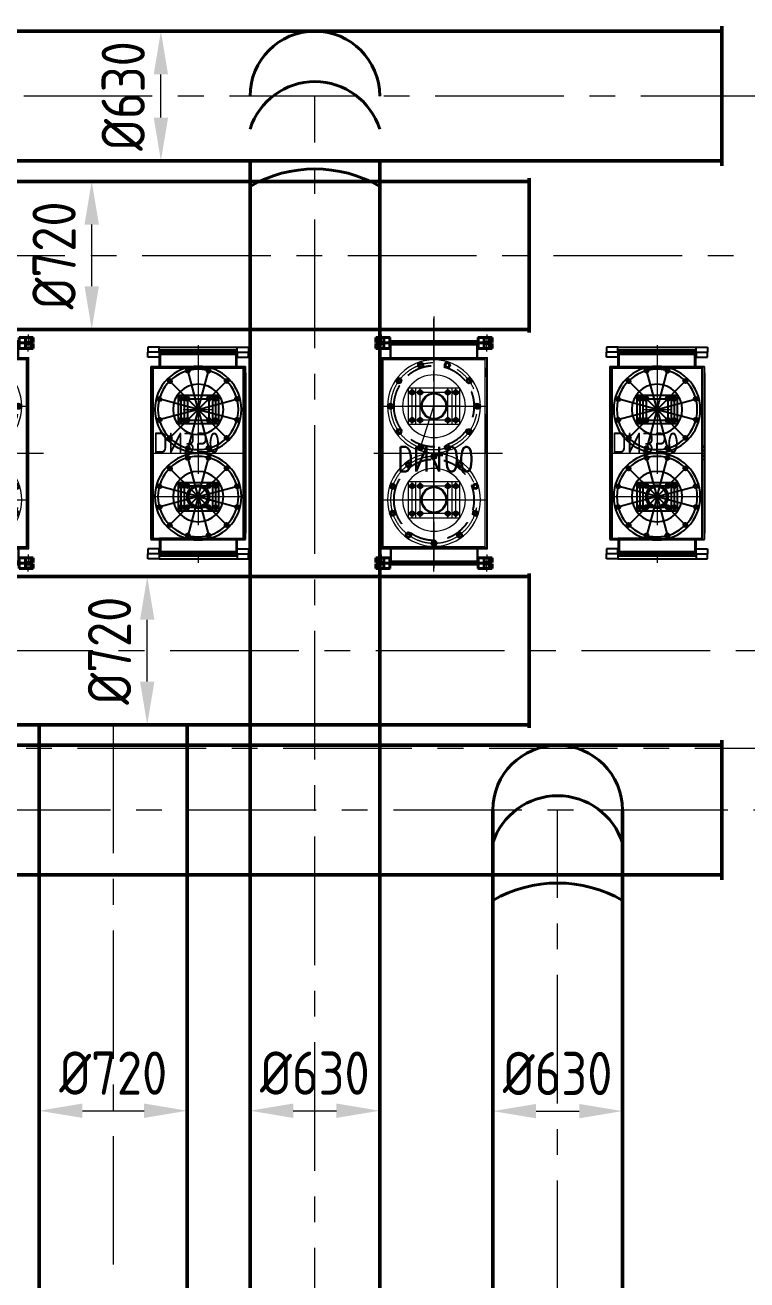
# Model space of a CAD drawing. Header units: millimetres. Extents: x 188205 to 604756, y -401673 to 15123.
# Drawn here: x 356474 to 359982, y -61983 to -55882 of the extents above; entities that cross this region are included whole.
import ezdxf

# ---------------------------------------------------------------- set-up
doc = ezdxf.new("R2010")
doc.units = ezdxf.units.MM
doc.header["$LTSCALE"] = 500
for name, pattern in [('CENTER', [2, 1.25, -0.25, 0.25, -0.25]), ('DASHEDX2', [38.1, 25.4, -12.7]), ('HIDDEN', [0.375, 0.25, -0.125])]:
    doc.linetypes.add(name, pattern=pattern)
doc.layers.add('air', color=7, linetype='Continuous', lineweight=50, true_color=0x77bec0)
for name, color, linetype, lineweight in [('air-smoke', 5, 'Continuous', 50), ('gas', 2, 'Continuous', 50), ('gas-smoke', 6, 'Continuous', 50), ('SHI', 7, 'Continuous', 40), ('WEN', 3, 'Continuous', 20), ('ZHONG', 1, 'CENTER', 20), ('中心线', 1, 'CENTER', 18), ('尺寸', 4, 'Continuous', 18), ('虚线', 3, 'DASHEDX2', 25)]:
    doc.layers.add(name, color=color, linetype=linetype, lineweight=lineweight)
doc.layers.add('dim', color=7, linetype='Continuous')
doc.layers.add('HIDDEN', color=3, linetype='HIDDEN')
doc.styles.add('ACC', font='simplex.shx', dxfattribs={"width": 0.75, "bigfont": 'hztxt.shx'})
doc.styles.add('GB', font='gbenor.shx', dxfattribs={"bigfont": 'gbcbig.shx'})
doc.dimstyles.new('ISO-60', dxfattribs={"dimscale": 60, "dimtxt": 3.5, "dimasz": 3.5, "dimexe": 1.8, "dimexo": 1.25, "dimgap": 1.3, "dimtad": 1, "dimrnd": 1, "dimdsep": 46, "dimtxsty": 'GB', "dimcen": 0, "dimclrd": 3, "dimclre": 3, "dimclrt": 256, "dimadec": 0, "dimazin": 0, "dimtfac": 1, "dimtix": 1, "dimtmove": 0, "dimatfit": 3, "dimldrblk": 'DOTSMALL', "dimfxl": 0, "dimlwd": 20, "dimlwe": 20, "dimarcsym": 0})

# ---------------------------------------------------------------- blocks, each defined once
blk = doc.blocks.new('gss-waste-master-1')
at = {"layer": 'gas-smoke'}
for p, q in [((9765, 12024), (9765, 11274)), ((4600, 12009), (9765, 12009)), ((4600, 11289), (9765, 11289)), ((7383.5, 11289), (7383.5, 3151)), ((8103.5, 11289), (8103.5, 3151))]:
    blk.add_line(p, q, dxfattribs=at)
at = {"layer": 'ZHONG'}
for p, q in [((19.8, 11651.1), (16683.1, 11649)), ((7743.5, 11289), (7743.5, 2791))]:
    blk.add_line(p, q, dxfattribs=at)
blk = doc.blocks.new('air-waste-master-1')
at = {"layer": 'air-smoke'}
for p, q in [((4600, 11189), (9690, 11189)), ((9690, 11214), (9690, 10534)), ((8577, 3566), (8577, 10874)), ((9207, 3566), (9207, 10874)), ((4600, 10559), (9690, 10559))]:
    blk.add_line(p, q, dxfattribs=at)
at = {"layer": 'SHI'}
for centre, radius, start, end in [((8892, 10874), 315, 0, 180), ((8892, 10613.4), 330.4, 17.58795, 162.41205), ((8892, 9889.2), 630, 60, 120)]:
    blk.add_arc(centre, radius, start, end, dxfattribs=at)
at = {"layer": 'ZHONG'}
for p, q in [((16718.4, 10874), (-316.5, 10874)), ((8892, 3447.3), (8892, 10874))]:
    blk.add_line(p, q, dxfattribs=at)
blk = doc.blocks.new('gas-master-1')
at = {"layer": 'gas'}
for p, q in [((9764.5, 6726), (9764.5, 5976)), ((6865, 6711), (9764.5, 6711)), ((6865, 5991), (9764.5, 5991))]:
    blk.add_line(p, q, dxfattribs=at)
at = {"layer": 'ZHONG'}
blk.add_line((-1116.6, 6351), (16815, 6351), dxfattribs=at)
blk = doc.blocks.new('air-master-1')
at = {"layer": 'air'}
for p, q in [((-27325, 16541), (-22235, 16541)), ((-22235, 16566), (-22235, 15886)), ((-27325, 15911), (-22235, 15911)), ((-24528, 410), (-24528, 15911)), ((-23898, 410), (-23898, 15911))]:
    blk.add_line(p, q, dxfattribs=at)
at = {"layer": 'SHI'}
for centre, radius, start, end in [((-24213, 16226), 315, 0, 180), ((-24213, 15965.4), 330.4, 17.58795, 162.41205), ((-24213, 15241.2), 630, 60, 120)]:
    blk.add_arc(centre, radius, start, end, dxfattribs=at)
at = {"layer": 'ZHONG'}
for p, q in [((-15003.4, 16226), (-31833.5, 16226)), ((-24213, 0), (-24213, 16226))]:
    blk.add_line(p, q, dxfattribs=at)
blk = doc.blocks.new('*D357')
at = {"layer": 'Defpoints', "color": 0}
for p in [(356797.6, -56641.7), (356832.2, -56641.7), (356832.2, -57361.7)]:
    blk.add_point(p, dxfattribs=at)
at = {"layer": 'WEN', "color": 3, "lineweight": 20}
for p, q in [((356757.2, -56641.7), (356689.6, -56641.7)), ((356797.6, -57151.7), (356797.6, -56851.7)), ((356757.2, -57361.7), (356689.6, -57361.7))]:
    blk.add_line(p, q, dxfattribs=at)
at = {"layer": 'WEN', "color": 3}
for points in [[(356762.6, -56851.7), (356832.6, -56851.7), (356797.6, -56641.7)], [(356762.6, -57151.7), (356832.6, -57151.7), (356797.6, -57361.7)]]:
    blk.add_solid(points, dxfattribs=at)
at = {"layer": 'WEN', "insert": (356614.6, -57001.7), "char_height": 210, "attachment_point": 5, "rotation": 90, "style": 'GB'}
blk.add_mtext('%%c720', dxfattribs=at)
blk = doc.blocks.new('_DotSmall')
at = {"color": 0, "linetype": 'ByBlock', "const_width": 0.5}
blk.add_lwpolyline([(-0.0625, 0, 1), (0.0625, 0, 1)], format="xyb", close=True, dxfattribs=at)
blk = doc.blocks.new('*D358')
at = {"layer": 'Defpoints', "color": 0}
for p in [(357133.8, -55911.7), (357149.9, -55911.7), (357149.9, -56541.7)]:
    blk.add_point(p, dxfattribs=at)
at = {"layer": 'WEN', "color": 3, "lineweight": 20}
for p, q in [((357074.9, -55911.7), (357025.8, -55911.7)), ((357133.8, -56331.7), (357133.8, -56121.7)), ((357074.9, -56541.7), (357025.8, -56541.7))]:
    blk.add_line(p, q, dxfattribs=at)
at = {"layer": 'WEN', "color": 3}
for points in [[(357098.8, -56121.7), (357168.8, -56121.7), (357133.8, -55911.7)], [(357098.8, -56331.7), (357168.8, -56331.7), (357133.8, -56541.7)]]:
    blk.add_solid(points, dxfattribs=at)
at = {"layer": 'WEN', "insert": (356950.8, -56226.7), "char_height": 210, "attachment_point": 5, "rotation": 90, "style": 'GB'}
blk.add_mtext('%%c630', dxfattribs=at)
blk = doc.blocks.new('*D364')
at = {"layer": 'Defpoints', "color": 0}
for p in [(357032.1, -58563.7), (357067.3, -58563.7), (357032.1, -59283.7)]:
    blk.add_point(p, dxfattribs=at)
at = {"layer": 'WEN', "color": 3, "lineweight": 20}
for p, q in [((357107.1, -58563.7), (357175.3, -58563.7)), ((357067.3, -59073.7), (357067.3, -58773.7)), ((357107.1, -59283.7), (357175.3, -59283.7))]:
    blk.add_line(p, q, dxfattribs=at)
at = {"layer": 'WEN', "color": 3}
for points in [[(357032.3, -58773.7), (357102.3, -58773.7), (357067.3, -58563.7)], [(357032.3, -59073.7), (357102.3, -59073.7), (357067.3, -59283.7)]]:
    blk.add_solid(points, dxfattribs=at)
at = {"layer": 'WEN', "insert": (356884.3, -58923.7), "char_height": 210, "attachment_point": 5, "rotation": 90, "style": 'GB'}
blk.add_mtext('%%c720', dxfattribs=at)
blk = doc.blocks.new('*D393')
at = {"layer": 'Defpoints', "color": 0}
for p in [(356542.2, -61164.7), (357262.2, -61160.6), (357262.2, -61164.7)]:
    blk.add_point(p, dxfattribs=at)
at = {"layer": 'WEN', "color": 3, "lineweight": 20}
for p, q in [((356542.2, -61089.7), (356542.2, -61052.6)), ((357262.2, -61089.7), (357262.2, -61052.6)), ((356752.2, -61160.6), (357052.2, -61160.6))]:
    blk.add_line(p, q, dxfattribs=at)
at = {"layer": 'WEN', "color": 3}
for points in [[(356752.2, -61125.6), (356752.2, -61195.6), (356542.2, -61160.6)], [(357052.2, -61125.6), (357052.2, -61195.6), (357262.2, -61160.6)]]:
    blk.add_solid(points, dxfattribs=at)
at = {"layer": 'WEN', "insert": (356902.2, -60977.6), "char_height": 210, "attachment_point": 5, "style": 'GB'}
blk.add_mtext('%%c720', dxfattribs=at)
blk = doc.blocks.new('*D394')
at = {"layer": 'Defpoints', "color": 0}
for p in [(357567.2, -61160.6), (358197.2, -61160.6), (358197.2, -61160.6)]:
    blk.add_point(p, dxfattribs=at)
at = {"layer": 'WEN', "color": 3, "lineweight": 20}
for p, q in [((357567.2, -61085.6), (357567.2, -61052.6)), ((358197.2, -61085.6), (358197.2, -61052.6)), ((357777.2, -61160.6), (357987.2, -61160.6))]:
    blk.add_line(p, q, dxfattribs=at)
at = {"layer": 'WEN', "color": 3}
for points in [[(357777.2, -61125.6), (357777.2, -61195.6), (357567.2, -61160.6)], [(357987.2, -61125.6), (357987.2, -61195.6), (358197.2, -61160.6)]]:
    blk.add_solid(points, dxfattribs=at)
at = {"layer": 'WEN', "insert": (357882.2, -60977.6), "char_height": 210, "attachment_point": 5, "style": 'GB'}
blk.add_mtext('%%c630', dxfattribs=at)
blk = doc.blocks.new('*D395')
at = {"layer": 'Defpoints', "color": 0}
for p in [(358747.2, -61160.6), (359377.2, -61160.6), (359377.2, -61162.5)]:
    blk.add_point(p, dxfattribs=at)
at = {"layer": 'WEN', "color": 3, "lineweight": 20}
for p, q in [((358957.2, -61162.5), (359167.2, -61162.5)), ((358747.2, -61235.6), (358747.2, -61270.5)), ((359377.2, -61235.6), (359377.2, -61270.5))]:
    blk.add_line(p, q, dxfattribs=at)
at = {"layer": 'WEN', "color": 3}
for points in [[(358957.2, -61127.5), (358957.2, -61197.5), (358747.2, -61162.5)], [(359167.2, -61127.5), (359167.2, -61197.5), (359377.2, -61162.5)]]:
    blk.add_solid(points, dxfattribs=at)
at = {"layer": 'WEN', "insert": (359062.2, -60979.5), "char_height": 210, "attachment_point": 5, "style": 'GB'}
blk.add_mtext('%%c630', dxfattribs=at)
blk = doc.blocks.new('wf-3tf-dn350-c')
for p, q in [((-188.5, 514), (-245, 514)), ((-245, 514), (-245, 490)), ((0, 490), (-245, 490)), ((-245, 466), (-245, 490)), ((0, 490), (-245, 490)), ((-190, 490), (-190, 514)), ((-190, 514), (245, 514)), ((-190, 490), (-190, 466)), ((-188.5, 500), (0, 500)), ((0, 500), (-188.5, 500)), ((188.5, 500), (0, 500)), ((0, 500), (188.5, 500)), ((0, 490), (245, 490)), ((0, 490), (245, 490)), ((190, 490), (190, 514)), ((190, 490), (190, 466)), ((245, 514), (245, 490)), ((245, 466), (245, 490)), ((-188.5, 466), (-245, 466)), ((-188.5, 415), (-188.5, 480)), ((-188.5, 480), (0, 480)), ((0, 480), (-188.5, 480)), ((-184, 415), (-184, 480)), ((188.5, 480), (0, 480)), ((0, 480), (188.5, 480)), ((184, 415), (184, 480)), ((188.5, 415), (188.5, 480)), ((188.5, 466), (245, 466)), ((-230, -420), (-230, 420)), ((-230, 420), (230, 420)), ((-230, -420), (-230, 420)), ((-220, -420), (-220, 420)), ((-220, -420), (-220, 420)), ((-220, 415), (220, 415)), ((0, 415), (-188.5, 415)), ((-39.2, 405.6), (-62, 396.1)), ((-55.3, 412.3), (-45.9, 389.4)), ((0, 212), (-54.5, 415.3)), ((0, 212), (54.5, 415.3)), ((0, 415), (188.5, 415)), ((62.9, 399.2), (38.3, 402.5)), ((52.2, 413.1), (49, 388.6)), ((220, 420), (220, -420)), ((220, 420), (220, -420)), ((230, 420), (230, -420)), ((230, 420), (230, -420)), ((230, -90.5), (230, 389.5)), ((230, 31.7), (230, 389.5)), ((0, 212), (-148.8, 360.8)), ((-148.1, 357.8), (-128.4, 342.7)), ((-130.7, 360.1), (-145.8, 340.4)), ((0, 212), (148.8, 360.8)), ((148.1, 342.7), (128.4, 357.8)), ((145.8, 360.1), (130.7, 340.4)), ((230, 320), (230, 330)), ((0, 212), (-203.3, 266.5)), ((-201.1, 264.2), (-176.6, 261)), ((-187.2, 274.9), (-190.5, 250.3)), ((-98, 143), (-98, 281)), ((-98, 281), (98, 281)), ((-98, 264), (98, 264)), ((-84, 143), (-84, 281)), ((-69, 143), (-69, 281)), ((0, 212), (203.3, 266.5)), ((69, 143), (69, 281)), ((84, 143), (84, 281)), ((98, 143), (98, 281)), ((200.3, 267.3), (177.4, 257.9)), ((193.6, 251.2), (184.1, 274)), ((0, 212), (-203.3, 157.5)), ((0, 212), (-148.8, 63.2)), ((0, 212), (-54.5, 8.7)), ((0, 212), (54.5, 8.7)), ((0, 212), (148.8, 63.2)), ((0, 212), (203.3, 157.5)), ((-200.3, 156.7), (-177.4, 166.1)), ((-193.6, 172.8), (-184.1, 150)), ((-98, 160), (98, 160)), ((-98, 143), (98, 143)), ((201.1, 159.8), (176.6, 163)), ((187.2, 149.1), (190.5, 173.7)), ((-148.1, 81.3), (-128.4, 66.2)), ((-145.8, 63.9), (-130.7, 83.6)), ((148.1, 66.2), (128.4, 81.3)), ((130.7, 63.9), (145.8, 83.6)), ((230, 0), (230, 63.5)), ((-62.9, 24.8), (-38.3, 21.5)), ((-52.2, 10.9), (-49, 35.4)), ((39.2, 18.4), (62, 27.9)), ((55.3, 11.7), (45.9, 34.6)), ((230, 32), (220, 32)), ((220, 32), (220, 0)), ((220, 13.5), (230, 13.5)), ((220, 12), (230, 12)), ((230, 25), (230, 32)), ((230, 25), (230, 0)), ((230, -25), (230, 0)), ((-39.2, -18.4), (-62, -27.9)), ((-55.3, -11.7), (-45.9, -34.6)), ((0, -212), (-54.5, -8.7)), ((0, -212), (54.5, -8.7)), ((62.9, -24.8), (38.3, -21.5)), ((52.2, -10.9), (49, -35.4)), ((220, -12), (230, -12)), ((220, -13.5), (230, -13.5)), ((220, -32), (220, -25)), ((230, -32), (220, -32)), ((230, 0), (230, -188.5)), ((230, 0), (230, -188.5)), ((230, -25), (230, -32)), ((230, -389.3), (230, -34.3)), ((230, -389.3), (230, -34.3)), ((0, -212), (-148.8, -63.2)), ((-148.1, -66.2), (-128.4, -81.3)), ((-130.7, -63.9), (-145.8, -83.6)), ((0, -212), (148.8, -63.2)), ((148.1, -81.3), (128.4, -66.2)), ((145.8, -63.9), (130.7, -83.6)), ((0, -212), (-203.3, -157.5)), ((-201.1, -159.8), (-176.6, -163)), ((-187.2, -149.1), (-190.5, -173.7)), ((-98, -281), (-98, -143)), ((-98, -143), (98, -143)), ((-98, -160), (98, -160)), ((-84, -281), (-84, -143)), ((-69, -281), (-69, -143)), ((-52, -281), (-52, -143)), ((0, -212), (203.3, -157.5)), ((52, -281), (52, -143)), ((69, -281), (69, -143)), ((84, -281), (84, -143)), ((98, -281), (98, -143)), ((200.3, -156.7), (177.4, -166.1)), ((193.6, -172.8), (184.1, -150)), ((0, -212), (-203.3, -266.5)), ((0, -212), (-148.8, -360.8)), ((0, -212), (-54.5, -415.3)), ((0, -212), (54.5, -415.3)), ((0, -212), (148.8, -360.8)), ((0, -212), (203.3, -266.5)), ((-200.3, -267.3), (-177.4, -257.9)), ((-193.6, -251.2), (-184.1, -274)), ((-98, -264), (98, -264)), ((-98, -281), (98, -281)), ((201.1, -264.2), (176.6, -261)), ((187.2, -274.9), (190.5, -250.3)), ((-148.1, -342.7), (-128.4, -357.8)), ((-145.8, -360.1), (-130.7, -340.4)), ((148.1, -357.8), (128.4, -342.7)), ((130.7, -360.1), (145.8, -340.4)), ((230, -330), (230, -320)), ((230, -330), (230, -320)), ((-230, -420), (230, -420)), ((-220, -415), (220, -415)), ((0, -415), (-188.5, -415)), ((-188.5, -415), (-188.5, -480)), ((-184, -415), (-184, -480)), ((-62.9, -399.2), (-38.3, -402.5)), ((-52.2, -413.1), (-49, -388.6)), ((0, -415), (188.5, -415)), ((0, -420), (188.5, -420)), ((39.2, -405.6), (62, -396.1)), ((55.3, -412.3), (45.9, -389.4)), ((184, -415), (184, -480)), ((188.5, -415), (188.5, -480)), ((-188.5, -466), (-245, -466)), ((-245, -466), (-245, -490)), ((-190, -490), (-190, -466)), ((-188.5, -480), (0, -480)), ((0, -480), (-188.5, -480)), ((188.5, -480), (0, -480)), ((0, -480), (188.5, -480)), ((188.5, -466), (245, -466)), ((190, -490), (190, -466)), ((245, -466), (245, -490)), ((0, -490), (-245, -490)), ((0, -490), (-245, -490)), ((-245, -514), (-245, -490)), ((-188.5, -514), (-245, -514)), ((-190, -490), (-190, -514)), ((-190, -514), (245, -514)), ((-188.5, -500), (0, -500)), ((0, -500), (-188.5, -500)), ((0, -490), (245, -490)), ((0, -490), (245, -490)), ((188.5, -500), (0, -500)), ((0, -500), (188.5, -500)), ((190, -490), (190, -514)), ((245, -514), (245, -490))]:
    blk.add_line(p, q)
for points in [[(-58.8, 407.2), (-60.2, 396.9), (-52, 390.5), (-42.4, 394.5), (-41, 404.8), (-49.2, 411.1)], [(46.6, 410.4), (40.3, 402.2), (44.3, 392.6), (54.6, 391.2), (60.9, 399.5), (56.9, 409.1)], [(-148.5, 351.6), (-144.6, 342), (-134.3, 340.6), (-127.9, 348.9), (-131.9, 358.5), (-142.2, 359.8)], [(139.6, 360.5), (130, 356.6), (128.6, 346.3), (136.9, 339.9), (146.5, 343.9), (147.8, 354.2)], [(-198.4, 258.6), (-190.2, 252.3), (-180.6, 256.3), (-179.2, 266.6), (-187.5, 272.9), (-197.1, 268.9)], [(-89.3, 273.1), (-94.5, 264), (-89.3, 254.9), (-78.8, 254.9), (-73.5, 264), (-78.8, 273.1)], [(-57.3, 273.1), (-62.5, 264), (-57.3, 254.9), (-46.8, 254.9), (-41.5, 264), (-46.8, 273.1)], [(46.7, 273.1), (41.5, 264), (46.7, 254.9), (57.2, 254.9), (62.5, 264), (57.2, 273.1)], [(78.7, 273.1), (73.5, 264), (78.7, 254.9), (89.2, 254.9), (94.5, 264), (89.2, 273.1)], [(195.2, 270.8), (184.9, 272.2), (178.5, 264), (182.5, 254.4), (192.8, 253), (199.1, 261.2)], [(-195.2, 153.2), (-184.9, 151.8), (-178.5, 160), (-182.5, 169.6), (-192.8, 171), (-199.1, 162.8)], [(-89.3, 169.1), (-94.5, 160), (-89.3, 150.9), (-78.8, 150.9), (-73.5, 160), (-78.8, 169.1)], [(-57.3, 169.1), (-62.5, 160), (-57.3, 150.9), (-46.8, 150.9), (-41.5, 160), (-46.8, 169.1)], [(46.7, 169.1), (41.5, 160), (46.7, 150.9), (57.2, 150.9), (62.5, 160), (57.2, 169.1)], [(78.7, 169.1), (73.5, 160), (78.7, 150.9), (89.2, 150.9), (94.5, 160), (89.2, 169.1)], [(198.4, 165.4), (190.2, 171.7), (180.6, 167.7), (179.2, 157.4), (187.5, 151.1), (197.1, 155.1)], [(-139.6, 63.5), (-130, 67.4), (-128.6, 77.7), (-136.9, 84.1), (-146.5, 80.1), (-147.8, 69.8)], [(148.5, 72.4), (144.6, 82), (134.3, 83.4), (127.9, 75.1), (131.9, 65.5), (142.2, 64.2)], [(-46.6, 13.6), (-40.3, 21.8), (-44.3, 31.4), (-54.6, 32.8), (-60.9, 24.5), (-56.9, 14.9)], [(58.8, 16.8), (60.2, 27.1), (52, 33.5), (42.4, 29.5), (41, 19.2), (49.2, 12.9)], [(-58.8, -16.8), (-60.2, -27.1), (-52, -33.5), (-42.4, -29.5), (-41, -19.2), (-49.2, -12.9)], [(46.6, -13.6), (40.3, -21.8), (44.3, -31.4), (54.6, -32.8), (60.9, -24.5), (56.9, -14.9)], [(-148.5, -72.4), (-144.6, -82), (-134.3, -83.4), (-127.9, -75.1), (-131.9, -65.5), (-142.2, -64.2)], [(139.6, -63.5), (130, -67.4), (128.6, -77.7), (136.9, -84.1), (146.5, -80.1), (147.8, -69.8)], [(-198.4, -165.4), (-190.2, -171.7), (-180.6, -167.7), (-179.2, -157.4), (-187.5, -151.1), (-197.1, -155.1)], [(-89.3, -150.9), (-94.5, -160), (-89.3, -169.1), (-78.8, -169.1), (-73.5, -160), (-78.8, -150.9)], [(-57.3, -150.9), (-62.5, -160), (-57.3, -169.1), (-46.8, -169.1), (-41.5, -160), (-46.8, -150.9)], [(46.7, -150.9), (41.5, -160), (46.7, -169.1), (57.2, -169.1), (62.5, -160), (57.2, -150.9)], [(195.2, -153.2), (184.9, -151.8), (178.5, -160), (182.5, -169.6), (192.8, -171), (199.1, -162.8)], [(-195.2, -270.8), (-184.9, -272.2), (-178.5, -264), (-182.5, -254.4), (-192.8, -253), (-199.1, -261.2)], [(-89.3, -254.9), (-94.5, -264), (-89.3, -273.1), (-78.8, -273.1), (-73.5, -264), (-78.8, -254.9)], [(-57.3, -254.9), (-62.5, -264), (-57.3, -273.1), (-46.8, -273.1), (-41.5, -264), (-46.8, -254.9)], [(46.7, -254.9), (41.5, -264), (46.7, -273.1), (57.2, -273.1), (62.5, -264), (57.2, -254.9)], [(78.7, -254.9), (73.5, -264), (78.7, -273.1), (89.2, -273.1), (94.5, -264), (89.2, -254.9)], [(198.4, -258.6), (190.2, -252.3), (180.6, -256.3), (179.2, -266.6), (187.5, -272.9), (197.1, -268.9)], [(-139.6, -360.5), (-130, -356.6), (-128.6, -346.3), (-136.9, -339.9), (-146.5, -343.9), (-147.8, -354.2)], [(148.5, -351.6), (144.6, -342), (134.3, -340.6), (127.9, -348.9), (131.9, -358.5), (142.2, -359.8)], [(-46.6, -410.4), (-40.3, -402.2), (-44.3, -392.6), (-54.6, -391.2), (-60.9, -399.5), (-56.9, -409.1)], [(58.8, -407.2), (60.2, -396.9), (52, -390.5), (42.4, -394.5), (41, -404.8), (49.2, -411.1)]]:
    blk.add_lwpolyline(points, close=True)
for centre, radius in [((0, 212), 210.5), ((0, 212), 195.5), ((-50.6, 400.8), 9), ((-50.6, 400.8), 6), ((50.6, 400.8), 9), ((50.6, 400.8), 6), ((-138.2, 350.2), 9), ((-138.2, 350.2), 6), ((0, 212), 122.5), ((138.2, 350.2), 9), ((138.2, 350.2), 6), ((-188.8, 262.6), 9), ((-188.8, 262.6), 6), ((-84, 264), 9.09), ((-84, 264), 7), ((-84, 264), 6), ((-52, 264), 9.09), ((-52, 264), 7), ((-52, 264), 6), ((0, 212), 56), ((0, 212), 51.5), ((0, 212), 47), ((52, 264), 9.09), ((52, 264), 7), ((52, 264), 6), ((84, 264), 9.09), ((84, 264), 7), ((84, 264), 6), ((188.8, 262.6), 9), ((188.8, 262.6), 6), ((-188.8, 161.4), 9), ((-188.8, 161.4), 6), ((-84, 160), 9.09), ((-84, 160), 7), ((-84, 160), 6), ((-52, 160), 9.09), ((-52, 160), 7), ((-52, 160), 6), ((52, 160), 9.09), ((52, 160), 7), ((52, 160), 6), ((84, 160), 9.09), ((84, 160), 7), ((84, 160), 6), ((188.8, 161.4), 9), ((188.8, 161.4), 6), ((-138.2, 73.8), 9), ((-138.2, 73.8), 6), ((138.2, 73.8), 9), ((138.2, 73.8), 6), ((-50.6, 23.2), 9), ((-50.6, 23.2), 6), ((50.6, 23.2), 9), ((50.6, 23.2), 6), ((0, -212), 210.5), ((0, -212), 195.5), ((-50.6, -23.2), 9), ((-50.6, -23.2), 6), ((50.6, -23.2), 9), ((50.6, -23.2), 6), ((-138.2, -73.8), 9), ((-138.2, -73.8), 6), ((0, -212), 122.5), ((138.2, -73.8), 9), ((138.2, -73.8), 6), ((-188.8, -161.4), 9), ((-188.8, -161.4), 6), ((-84, -160), 9.09), ((-84, -160), 7), ((-84, -160), 6), ((-52, -160), 9.09), ((-52, -160), 7), ((-52, -160), 6), ((52, -160), 9.09), ((52, -160), 7), ((52, -160), 6), ((84, -160), 9.09), ((84, -160), 7), ((84, -160), 6), ((188.8, -161.4), 9), ((188.8, -161.4), 6), ((-188.8, -262.6), 9), ((-188.8, -262.6), 6), ((-84, -264), 9.09), ((-84, -264), 7), ((-84, -264), 6), ((-52, -264), 9.09), ((-52, -264), 7), ((-52, -264), 6), ((52, -264), 9.09), ((52, -264), 7), ((52, -264), 6), ((84, -264), 9.09), ((84, -264), 7), ((84, -264), 6), ((188.8, -262.6), 9), ((188.8, -262.6), 6), ((-138.2, -350.2), 9), ((-138.2, -350.2), 6), ((138.2, -350.2), 9), ((138.2, -350.2), 6), ((-50.6, -400.8), 9), ((-50.6, -400.8), 6), ((50.6, -400.8), 9), ((50.6, -400.8), 6)]:
    blk.add_circle(centre, radius)
for centre, radius, start, end in [((-50.6, 400.8), 5.25, 105, 13.97419), ((50.6, 400.8), 5.25, 75, 343.97419), ((-138.2, 350.2), 5.25, 135, 43.97419), ((138.2, 350.2), 5.25, 45, 313.97419), ((-188.8, 262.6), 5.25, 165, 73.97419), ((-84, 264), 5, 90, 0), ((-52, 264), 5, 90, 0), ((52, 264), 5, 90, 0), ((84, 264), 5, 90, 0), ((188.8, 262.6), 5.25, 15, 283.97419), ((-188.8, 161.4), 5.25, 195, 103.97419), ((-84, 160), 5, 90, 0), ((-52, 160), 5, 90, 0), ((52, 160), 5, 90, 0), ((84, 160), 5, 90, 0), ((188.8, 161.4), 5.25, 345, 253.97419), ((-138.2, 73.8), 5.25, 225, 133.97419), ((138.2, 73.8), 5.25, 315, 223.97419), ((-50.6, 23.2), 5.25, 255, 163.97419), ((50.6, 23.2), 5.25, 285, 193.97419), ((-50.6, -23.2), 5.25, 105, 13.97419), ((50.6, -23.2), 5.25, 75, 343.97419), ((-138.2, -73.8), 5.25, 135, 43.97419), ((138.2, -73.8), 5.25, 45, 313.97419), ((-188.8, -161.4), 5.25, 165, 73.97419), ((-84, -160), 5, 90, 0), ((-52, -160), 5, 90, 0), ((52, -160), 5, 90, 0), ((84, -160), 5, 90, 0), ((188.8, -161.4), 5.25, 15, 283.97419), ((-188.8, -262.6), 5.25, 195, 103.97419), ((-84, -264), 5, 90, 0), ((-52, -264), 5, 90, 0), ((52, -264), 5, 90, 0), ((84, -264), 5, 90, 0), ((188.8, -262.6), 5.25, 345, 253.97419), ((-138.2, -350.2), 5.25, 225, 133.97419), ((138.2, -350.2), 5.25, 315, 223.97419), ((-50.6, -400.8), 5.25, 255, 163.97419), ((50.6, -400.8), 5.25, 285, 193.97419)]:
    blk.add_arc(centre, radius, start, end)
at = {"layer": 'ZHONG'}
for p, q in [((0, -524.4), (0, 533.6)), ((-208, 212), (208, 212)), ((-220, 0), (230, 0)), ((-72.5, -212), (72.5, -212))]:
    blk.add_line(p, q, dxfattribs=at)
at = {"insert": (-220, 0), "char_height": 100, "attachment_point": 1, "style": 'GB'}
blk.add_mtext_dynamic_manual_height_columns('DN350', width=423.327, gutter_width=12.5, heights=[0], dxfattribs=at)
blk = doc.blocks.new('wf-3tf-dn400-b')
for p, q in [((212.5, 545.1), (-212.5, 545.1)), ((-212.5, 465), (-212.5, 525.1)), ((212.5, 525.1), (-212.5, 525.1)), ((-208, 465), (-208, 525.1)), ((208, 465), (208, 525.1)), ((212.5, 465), (212.5, 525.1)), ((-260, 465), (260, 465)), ((-260, -465), (-260, 465)), ((-255, -460), (-255, 460)), ((-255, 460), (245, 460)), ((-255, -460), (-255, 460)), ((-249, -460), (-249, 460)), ((-249, -460), (-249, 460)), ((-249, 454), (249, 454)), ((0, 460), (-238.5, 460)), ((-212.5, 460), (-212.5, 465)), ((-208, 460), (-208, 465.1)), ((0, 460), (255, 460)), ((208, 460), (208, 465)), ((212.5, 460), (212.5, 465.2)), ((249, 460), (249, -460)), ((249, 460), (249, -460)), ((255, 31.8), (255, 460)), ((255, -90.5), (255, 434.5)), ((260, 465), (260, -465)), ((-89, 316.5), (-89, 138.5)), ((89, 316.5), (89, 138.5)), ((255, -434.3), (255, -34.3)), ((255, -460), (255, -34.3)), ((-89, -138.6), (-89, -316.6)), ((89, -138.6), (89, -316.6)), ((-260, -465), (260, -465)), ((0, -460), (-255, -460)), ((249, -454), (-249, -454)), ((-245, -460), (245, -460)), ((-212.5, -460), (-212.5, -465)), ((-212.5, -465), (-212.5, -525.1)), ((-208, -460), (-208, -464)), ((-208, -465), (-208, -525.1)), ((0, -460), (255, -460)), ((0, -465), (238.5, -465)), ((208, -460.8), (208, -464.9)), ((208, -465), (208, -525.1)), ((212.5, -460.8), (212.5, -465)), ((212.5, -465), (212.5, -525.1)), ((212.5, -525.1), (-212.5, -525.1)), ((212.5, -545.1), (-212.5, -545.1))]:
    blk.add_line(p, q)
for points in [[(-14.5, 442.4), (-10.6, 427.9), (3.9, 424), (14.5, 434.6), (10.6, 449.1), (-3.9, 453)], [(-138, 392.8), (-126.4, 383.4), (-112.4, 388.8), (-110, 403.6), (-121.7, 413), (-135.7, 407.7)], [(114.6, 409.9), (109.2, 395.9), (118.7, 384.2), (133.5, 386.6), (138.9, 400.6), (129.4, 412.2)], [(-208.8, 280.1), (-193.9, 279.3), (-185.7, 291.9), (-192.5, 305.3), (-207.5, 306.1), (-215.7, 293.5)], [(-124, 316.5), (-124, 138.5), (124, 138.5), (124, 316.5)], [(-94.7, 301), (-106, 307.5), (-117.3, 301), (-117.3, 288), (-106, 281.5), (-94.7, 288)], [(-55.7, 301), (-67, 307.5), (-78.3, 301), (-78.3, 288), (-67, 281.5), (-55.7, 288)], [(78.3, 301), (67, 307.5), (55.7, 301), (55.7, 288), (67, 281.5), (78.3, 288)], [(117.3, 301), (106, 307.5), (94.7, 301), (94.7, 288), (106, 281.5), (117.3, 288)], [(199.9, 307.7), (187.3, 299.5), (188.1, 284.5), (201.5, 277.7), (214.1, 285.9), (213.3, 300.9)], [(-199.9, 147.3), (-187.3, 155.5), (-188.1, 170.5), (-201.5, 177.3), (-214, 169.1), (-213.3, 154.1)], [(-94.7, 167), (-106, 173.5), (-117.3, 167), (-117.3, 154), (-106, 147.5), (-94.7, 154)], [(-55.7, 167), (-67, 173.5), (-78.3, 167), (-78.3, 154), (-67, 147.5), (-55.7, 154)], [(78.3, 167), (67, 173.5), (55.7, 167), (55.7, 154), (67, 147.5), (78.3, 154)], [(117.3, 167), (106, 173.5), (94.7, 167), (94.7, 154), (106, 147.5), (117.3, 154)], [(208.9, 174.9), (193.9, 175.7), (185.7, 163.1), (192.5, 149.7), (207.5, 148.9), (215.7, 161.5)], [(-114.6, 45.1), (-109.2, 59.1), (-118.7, 70.8), (-133.5, 68.4), (-138.8, 54.4), (-129.4, 42.8)], [(138, 62.2), (126.4, 71.6), (112.4, 66.2), (110, 51.4), (121.7, 42), (135.7, 47.3)], [(14.5, 12.6), (10.6, 27.1), (-3.9, 31), (-14.5, 20.4), (-10.6, 5.9), (3.9, 2)], [(-50.2, -26.2), (-58.4, -13.6), (-73.4, -14.4), (-80.2, -27.7), (-72, -40.3), (-57, -39.5)], [(77.7, -35.1), (78.5, -20.1), (65.9, -12), (52.5, -18.8), (51.8, -33.7), (64.3, -41.9)], [(-159, -94.1), (-173, -88.7), (-184.7, -98.2), (-182.3, -113), (-168.3, -118.4), (-156.6, -108.9)], [(175.9, -117.5), (185.4, -105.9), (180, -91.9), (165.2, -89.5), (155.7, -101.2), (161.1, -115.2)], [(-124, -138.6), (-124, -316.6), (124, -316.6), (124, -138.6)], [(-94.7, -154.1), (-106, -147.6), (-117.3, -154.1), (-117.3, -167.1), (-106, -173.6), (-94.7, -167.1)], [(-55.7, -154.1), (-67, -147.6), (-78.3, -154.1), (-78.3, -167.1), (-67, -173.6), (-55.7, -167.1)], [(78.3, -154.1), (67, -147.6), (55.7, -154.1), (55.7, -167.1), (67, -173.6), (78.3, -167.1)], [(117.3, -154.1), (106, -147.6), (94.7, -154.1), (94.7, -167.1), (106, -173.6), (117.3, -167.1)], [(-207, -213), (-221.5, -216.9), (-225.4, -231.4), (-214.8, -242), (-200.3, -238.1), (-196.4, -223.6)], [(207, -242), (221.5, -238.1), (225.3, -223.6), (214.7, -213), (200.2, -216.9), (196.4, -231.4)], [(-94.7, -288.1), (-106, -281.6), (-117.3, -288.1), (-117.3, -301.1), (-106, -307.6), (-94.7, -301.1)], [(-55.7, -288.1), (-67, -281.6), (-78.3, -288.1), (-78.3, -301.1), (-67, -307.6), (-55.7, -301.1)], [(78.3, -288.1), (67, -281.6), (55.7, -288.1), (55.7, -301.1), (67, -307.6), (78.3, -301.1)], [(117.3, -288.1), (106, -281.6), (94.7, -288.1), (94.7, -301.1), (106, -307.6), (117.3, -301.1)], [(-176, -337.5), (-185.4, -349.1), (-180.1, -363.1), (-165.3, -365.5), (-155.8, -353.8), (-161.2, -339.8)], [(158.9, -360.9), (172.9, -366.3), (184.6, -356.8), (182.2, -342), (168.2, -336.6), (156.6, -346.1)], [(-77.8, -419.9), (-78.5, -434.9), (-66, -443), (-52.6, -436.2), (-51.8, -421.3), (-64.4, -413.1)], [(50.2, -428.8), (58.3, -441.4), (73.3, -440.6), (80.1, -427.3), (72, -414.7), (57, -415.5)]]:
    blk.add_lwpolyline(points, close=True)
for centre, radius in [((0, 227.5), 226), ((0, 438.5), 13), ((0, 438.5), 8), ((0, 227.5), 152.6), ((-124, 398.2), 13), ((-124, 398.2), 8), ((124, 398.2), 13), ((124, 398.2), 8), ((-200.7, 292.7), 13), ((-106, 294.5), 11.3), ((-67, 294.5), 11.3), ((67, 294.5), 11.3), ((106, 294.5), 11.3), ((200.7, 292.7), 13), ((-200.7, 292.7), 8), ((-106, 294.5), 9), ((-106, 294.5), 9), ((-106, 294.5), 8), ((-67, 294.5), 9), ((-67, 294.5), 8), ((67, 294.5), 9), ((67, 294.5), 8), ((106, 294.5), 9), ((106, 294.5), 9), ((106, 294.5), 8), ((200.7, 292.7), 8), ((-200.7, 162.3), 13), ((-200.7, 162.3), 8), ((-106, 160.5), 11.3), ((-106, 160.5), 9), ((-106, 160.5), 9), ((-106, 160.5), 8), ((-67, 160.5), 11.3), ((-67, 160.5), 9), ((-67, 160.5), 8), ((67, 160.5), 11.3), ((67, 160.5), 9), ((67, 160.5), 8), ((106, 160.5), 11.3), ((106, 160.5), 9), ((106, 160.5), 8), ((200.7, 162.3), 13), ((200.7, 162.3), 8), ((-124, 56.8), 13), ((-124, 56.8), 8), ((124, 56.8), 13), ((124, 56.8), 8), ((0, 16.5), 13), ((0, 16.5), 8), ((0, -227.5), 226), ((-65.2, -26.9), 13), ((-65.2, -26.9), 8), ((65.1, -26.9), 13), ((65.1, -26.9), 8), ((-170.7, -103.6), 13), ((-170.7, -103.6), 8), ((0, -227.6), 152.6), ((170.6, -103.5), 13), ((170.6, -103.5), 8), ((-106, -160.6), 11.3), ((-106, -160.6), 9), ((-106, -160.6), 9), ((-106, -160.6), 8), ((-67, -160.6), 11.3), ((-67, -160.6), 9), ((-67, -160.6), 8), ((67, -160.6), 11.3), ((67, -160.6), 9), ((67, -160.6), 8), ((106, -160.6), 11.3), ((106, -160.6), 9), ((106, -160.6), 9), ((106, -160.6), 8), ((-210.9, -227.5), 13), ((-210.9, -227.5), 8), ((210.8, -227.5), 13), ((210.8, -227.5), 8), ((-106, -294.6), 11.3), ((-106, -294.6), 9), ((-106, -294.6), 9), ((-106, -294.6), 8), ((-67, -294.6), 11.3), ((-67, -294.6), 9), ((-67, -294.6), 8), ((67, -294.6), 11.3), ((67, -294.6), 9), ((67, -294.6), 8), ((106, -294.6), 11.3), ((106, -294.6), 9), ((106, -294.6), 8), ((-170.6, -351.5), 13), ((-170.6, -351.5), 8), ((170.6, -351.4), 13), ((170.6, -351.4), 8), ((-65.2, -428.1), 13), ((-65.2, -428.1), 8), ((65.1, -428.1), 13), ((65.1, -428.1), 8)]:
    blk.add_circle(centre, radius)
at = {"layer": 'HIDDEN'}
for centre in [(0, 227.5), (0, -227.5)]:
    blk.add_circle(centre, 196, dxfattribs=at)
at = {"layer": 'SHI'}
for p, q in [((-282.5, 561.1), (-282.5, 538.1)), ((-282.5, 561.1), (-213, 561.1)), ((-270.5, 561.1), (-270.5, 538.1)), ((-244.5, 561.1), (-244.5, 538.1)), ((-214, 561.1), (-214, 535.1)), ((213, 561.1), (282.5, 561.1)), ((214, 561.1), (214, 535.1)), ((244.5, 561.1), (244.5, 538.1)), ((270.5, 561.1), (270.5, 538.1)), ((282.5, 561.1), (282.5, 538.1)), ((-282.5, 538.1), (-244, 538.1)), ((-282.5, 532.1), (-244, 532.1)), ((-282.5, 509.1), (-282.5, 532.1)), ((-282.5, 509.1), (-213, 509.1)), ((-270.5, 509.1), (-270.5, 532.1)), ((-244.5, 509.1), (-244.5, 532.1)), ((-241, 535.1), (-244, 538.1)), ((-241, 535.1), (-244, 532.1)), ((-241, 535.1), (241, 535.1)), ((-241, 535.1), (241, 535.1)), ((-214, 509.1), (-214, 535.1)), ((213, 509.1), (282.5, 509.1)), ((214, 509.1), (214, 535.1)), ((241, 535.1), (244, 538.1)), ((241, 535.1), (244, 532.1)), ((244, 538.1), (282.5, 538.1)), ((244, 532.1), (282.5, 532.1)), ((244.5, 509.1), (244.5, 532.1)), ((270.5, 509.1), (270.5, 532.1)), ((282.5, 509.1), (282.5, 532.1)), ((-282.5, -509.1), (-282.5, -532.1)), ((-282.5, -509.1), (-213, -509.1)), ((-282.5, -532.1), (-244, -532.1)), ((-282.5, -538.1), (-244, -538.1)), ((-282.5, -561.1), (-282.5, -538.1)), ((-270.5, -509.1), (-270.5, -532.1)), ((-270.5, -561.1), (-270.5, -538.1)), ((-244.5, -509.1), (-244.5, -532.1)), ((-244.5, -561.1), (-244.5, -538.1)), ((-241, -535.1), (-244, -532.1)), ((-241, -535.1), (-244, -538.1)), ((-241, -535.1), (241, -535.1)), ((-241, -535.1), (241, -535.1)), ((-214, -509.1), (-214, -535.1)), ((-214, -561.1), (-214, -535.1)), ((213, -509.1), (282.5, -509.1)), ((214, -509.1), (214, -535.1)), ((214, -561.1), (214, -535.1)), ((241, -535.1), (244, -532.1)), ((241, -535.1), (244, -538.1)), ((244, -532.1), (282.5, -532.1)), ((244, -538.1), (282.5, -538.1)), ((244.5, -509.1), (244.5, -532.1)), ((244.5, -561.1), (244.5, -538.1)), ((270.5, -509.1), (270.5, -532.1)), ((270.5, -561.1), (270.5, -538.1)), ((282.5, -509.1), (282.5, -532.1)), ((282.5, -561.1), (282.5, -538.1)), ((-282.5, -561.1), (-213, -561.1)), ((213, -561.1), (282.5, -561.1))]:
    blk.add_line(p, q, dxfattribs=at)
at = {"layer": 'ZHONG'}
for p, q in [((-257.5, 576.7), (-257.5, 524.7)), ((0, 576.7), (0, 524.7)), ((257.5, 576.7), (257.5, 524.7)), ((-257.5, 493.4), (-257.5, 545.4)), ((0, 493.4), (0, 545.4)), ((257.5, 493.4), (257.5, 545.4)), ((-257.5, -493.4), (-257.5, -545.4)), ((-257.5, -576.7), (-257.5, -524.7)), ((0, -493.4), (0, -545.4)), ((0, -576.7), (0, -524.7)), ((257.5, -493.4), (257.5, -545.4)), ((257.5, -576.7), (257.5, -524.7))]:
    blk.add_line(p, q, dxfattribs=at)
at = {"layer": '中心线'}
for p, q in [((0, -664.7), (0, 560.4)), ((0, 552.8), (0, -652.7)), ((0, -400), (0, 400)), ((0, 400), (0, -400)), ((-106, 316.5), (-106, 138.5)), ((-67, 316.5), (-67, 138.5)), ((0, 316.5), (0, 138.5)), ((67, 316.5), (67, 138.5)), ((106, 316.5), (106, 138.5)), ((124, 294.5), (-124, 294.5)), ((-245, 227.5), (260, 227.5)), ((124, 227.5), (-124, 227.5)), ((124, 160.5), (-124, 160.5)), ((0, -245), (0, 120)), ((-292.7, 0), (403.3, 0)), ((-65.2, -26.8), (0, -227.6)), ((124, -160.6), (-124, -160.6)), ((-106, -138.6), (-106, -316.6)), ((-67, -138.6), (-67, -316.6)), ((0, -138.6), (0, -316.6)), ((67, -138.6), (67, -316.6)), ((106, -138.6), (106, -316.6)), ((-245, -227.5), (260, -227.5)), ((124, -227.6), (-124, -227.6)), ((124, -294.6), (-124, -294.6))]:
    blk.add_line(p, q, dxfattribs=at)
for centre in [(0, 227.5), (0, -227.5)]:
    blk.add_circle(centre, 211, dxfattribs=at)
at = {"layer": '尺寸'}
for centre, radius in [((0, 227.5), 63.5), ((0, 227.5), 61), ((0, 227.5), 58.5), ((0, -227.6), 63.5), ((0, -227.6), 61), ((0, -227.6), 58.5)]:
    blk.add_circle(centre, radius, dxfattribs=at)
for centre, start, end in [((0, 438.5), 112.5, 21.47419), ((-124, 398.2), 148.5, 57.47419), ((124, 398.2), 76.5, 345.47419), ((-200.7, 292.7), 184.5, 93.47419), ((-106, 294.5), 0, 270), ((-67, 294.5), 0, 270), ((67, 294.5), 0, 270), ((106, 294.5), 0, 270), ((200.7, 292.7), 40.5, 309.47419), ((-200.7, 162.3), 220.5, 129.47419), ((-106, 160.5), 0, 270), ((-67, 160.5), 0, 270), ((67, 160.5), 0, 270), ((106, 160.5), 0, 270), ((200.7, 162.3), 4.5, 273.47419), ((-124, 56.8), 256.5, 165.47419), ((124, 56.8), 328.5, 237.47419), ((0, 16.5), 292.5, 201.47419), ((-65.2, -26.9), 310.5, 219.47419), ((65.1, -26.9), 274.5, 183.47419), ((-170.7, -103.6), 346.5, 255.47419), ((170.6, -103.5), 238.5, 147.47419), ((-106, -160.6), 0, 270), ((-67, -160.6), 0, 270), ((67, -160.6), 0, 270), ((106, -160.6), 0, 270), ((-210.9, -227.5), 22.5, 291.47419), ((210.8, -227.5), 202.5, 111.47419), ((-106, -294.6), 0, 270), ((-67, -294.6), 0, 270), ((67, -294.6), 0, 270), ((106, -294.6), 0, 270), ((-170.6, -351.5), 58.5, 327.47419), ((170.6, -351.4), 166.5, 75.47419), ((-65.2, -428.1), 94.5, 3.47419), ((65.1, -428.1), 130.5, 39.47419)]:
    blk.add_arc(centre, 7, start, end, dxfattribs=at)
at = {"layer": '虚线'}
for p, q in [((255, 0), (255, -188.5)), ((255, 0), (255, -188.5)), ((255, -370), (255, -415)), ((255, -370), (255, -415))]:
    blk.add_line(p, q, dxfattribs=at)
at = {"layer": 'dim', "style": 'ACC', "width": 0.7}
blk.add_text('DN400', height=120, dxfattribs=at).set_placement((-177, -30))
blk = doc.blocks.new('gas-burner-all-a')
at = {"xscale": -1, "rotation": 180}
for p in [(8545, 5390), (10775, 5390)]:
    blk.add_blockref('wf-3tf-dn400-b', p, dxfattribs=at)

msp = doc.modelspace()

# ---------------------------------------------------------------- linework, layer by layer
at = {"layer": 'ZHONG'}
msp.add_line((366353.836, -59398.699), (349173.73, -59398.699), dxfattribs=at)

# ---------------------------------------------------------------- block references
at = {"xscale": -1, "rotation": 180}
for p in [(357315.212, -57962.699), (359545.212, -57962.699)]:
    msp.add_blockref('wf-3tf-dn350-c', p, dxfattribs=at)
at = {"layer": 'WEN'}
for name, p in [('gas-master-1', (349159.217, -63352.699)), ('air-master-1', (382095.213, -72452.699)), ('gas-burner-all-a', (347686.215, -63352.699)), ('gss-waste-master-1', (349158.726, -70572.699)), ('air-waste-master-1', (350170.219, -70572.699))]:
    msp.add_blockref(name, p, dxfattribs=at)

# ---------------------------------------------------------------- dimensions: what is measured, and where the dimension line sits
for base, p1, p2, picture, middle in [((357133.82, -55911.699), (357149.889, -56541.699), (357149.889, -55911.699), '*D358', (356950.82, -56226.699)), ((356797.571, -56641.699), (356832.201, -57361.699), (356832.201, -56641.699), '*D357', (356614.571, -57001.699)), ((357067.305, -58563.699), (357032.085, -59283.699), (357032.085, -58563.699), '*D364', (356884.305, -58923.699))]:
    dim = msp.add_linear_dim(base=base, p1=p1, p2=p2, angle=90, dimstyle='ISO-60', override={"dimpost": '%%c<>'}, dxfattribs=at)
    dim.commit()
    dim.dimension.update_dxf_attribs({"geometry": picture, "text_midpoint": middle})
for base, p1, p2, picture, middle in [((357262.216, -61160.587), (356542.216, -61164.659), (357262.216, -61164.659), '*D393', (356902.216, -60977.587)), ((358197.216, -61160.587), (357567.216, -61160.587), (358197.216, -61160.587), '*D394', (357882.216, -60977.587)), ((359377.216, -61162.546), (358747.216, -61160.587), (359377.216, -61160.587), '*D395', (359062.216, -60979.546))]:
    dim = msp.add_linear_dim(base=base, p1=p1, p2=p2, dimstyle='ISO-60', override={"dimpost": '%%c<>'}, dxfattribs=at)
    dim.commit()
    dim.dimension.update_dxf_attribs({"geometry": picture, "text_midpoint": middle})

doc.saveas('drawing.dxf')
